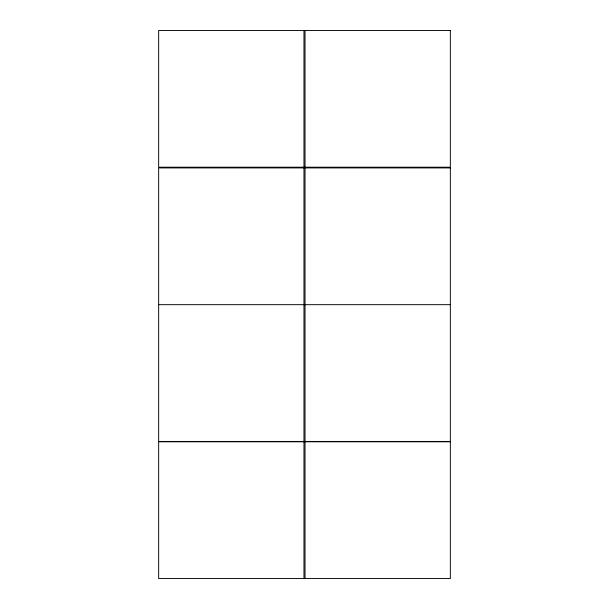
<?xml version="1.0" encoding="UTF-8"?>
<svg xmlns="http://www.w3.org/2000/svg" width="609" height="609" viewBox="0 0 609 609"><rect width="100%" height="100%" fill="white"/><g stroke="black" fill="none" stroke-linecap="round" stroke-linejoin="round"><path stroke-width="0.91" d="M158.66 304.675L450.34 304.675M305.033 30.45L305.033 167.209M305.033 167.917L305.033 441.434M305.033 441.791L305.033 578.55M303.967 30.45L303.967 167.209M303.967 167.917L303.967 441.434M303.967 441.791L303.967 578.55M450.34 30.45L158.66 30.45L158.66 167.209L450.34 167.209L450.34 30.45M450.34 167.917L158.66 167.917L158.66 441.434L450.34 441.434L450.34 167.917M450.34 441.791L158.66 441.791L158.66 578.55L450.34 578.55L450.34 441.791"/></g></svg>
